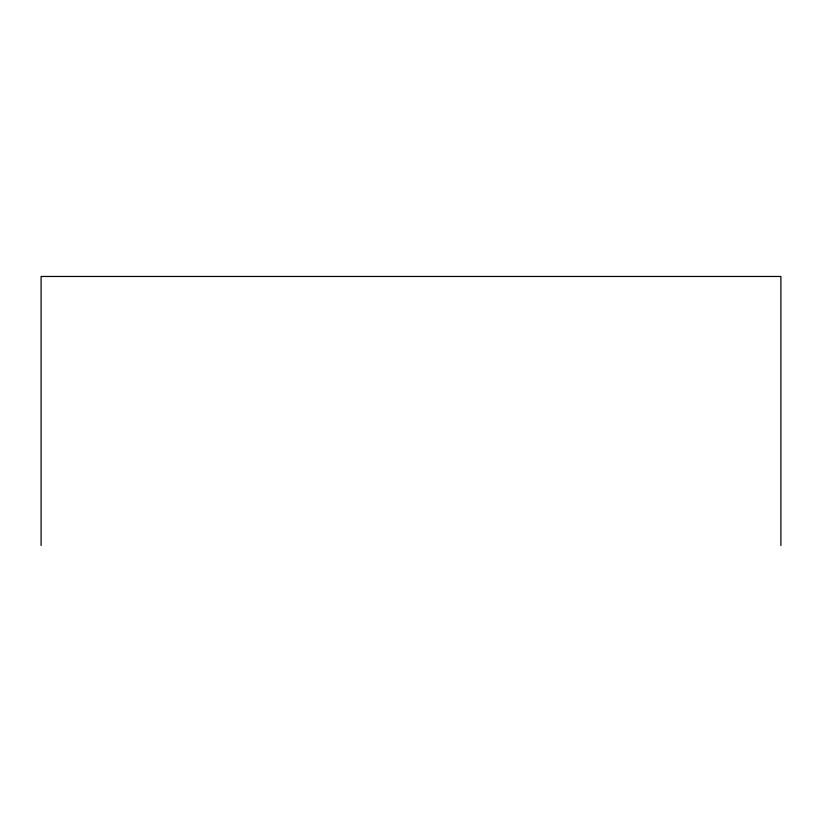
<?xml version="1.0" encoding="UTF-8"?>
<svg xmlns="http://www.w3.org/2000/svg" width="822" height="822" viewBox="0 0 822 822"><rect width="100%" height="100%" fill="white"/><g stroke="black" fill="none" stroke-linecap="round" stroke-linejoin="round"><path stroke-width="1.23" d="M780.9 545.531L780.9 276.469L41.1 276.469L41.1 545.531"/></g></svg>
